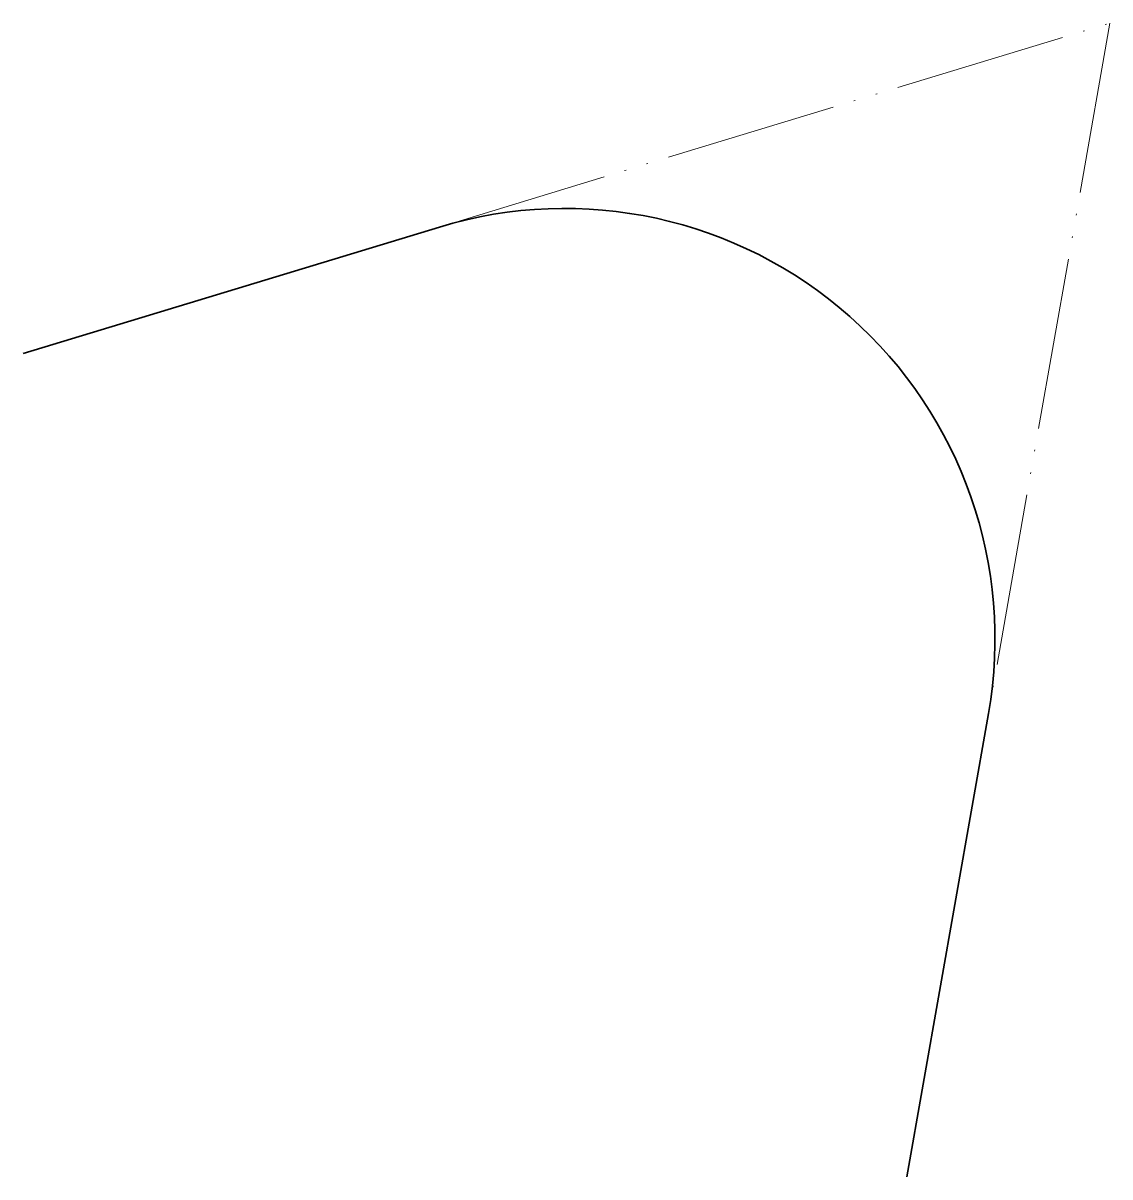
# Model space of a CAD drawing. Header units: millimetres. Extents: x 225.1 to 300.9, y -2.3 to 78.1.
import ezdxf

# ---------------------------------------------------------------- set-up
doc = ezdxf.new("R2010")
doc.units = ezdxf.units.MM
doc.header["$LTSCALE"] = 0.5
doc.header["$MEASUREMENT"] = 0
doc.linetypes.add('ACAD_ISO05W100', pattern=[33, 24, -3, 0, -3, 0, -3])
doc.layers.get('0').update_dxf_attribs({"linetype": 'CONTINUOUS', "lineweight": 35})
doc.layers.add('MistaFine2Pt', color=7, linetype='ACAD_ISO05W100', lineweight=18)

msp = doc.modelspace()

# ---------------------------------------------------------------- linework, layer by layer
for p, q in [((225.148, 55.087), (254.166, 63.913)), ((292.441, 30.013), (286.757, -2.298))]:
    msp.add_line(p, q)
msp.add_arc((262.895, 35.211), 30, 350.02135, 106.91637)
at = {"layer": 'MistaFine2Pt'}
for p, q in [((254.166, 63.913), (300.907, 78.129)), ((300.907, 78.129), (292.441, 30.013))]:
    msp.add_line(p, q, dxfattribs=at)

doc.saveas('drawing.dxf')
